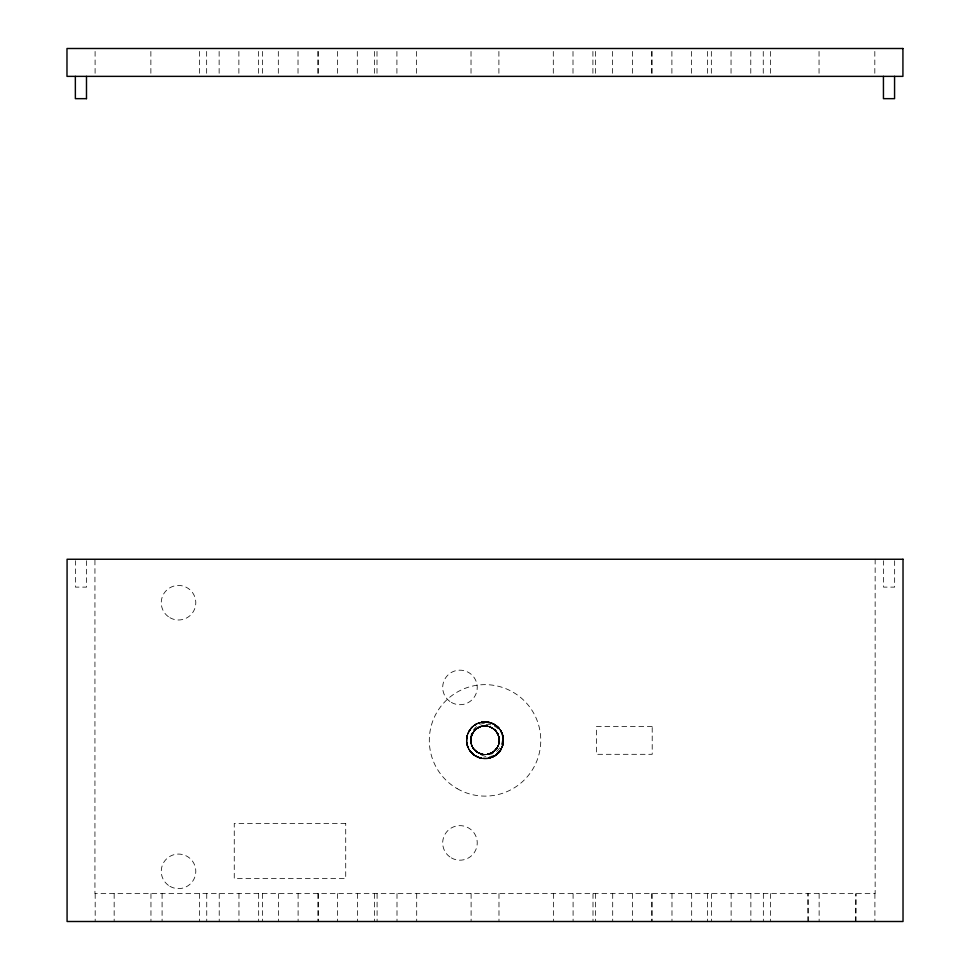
<?xml version="1.0" encoding="UTF-8"?>
<svg xmlns="http://www.w3.org/2000/svg" width="970" height="970" viewBox="0 0 970 970"><rect width="100%" height="100%" fill="white"/><g stroke="black" fill="none" stroke-linecap="round" stroke-linejoin="round"><path stroke-width="0.73" stroke-dasharray="4.85 3.64" d="M481.932 726.324C475.591 727.233 470.692 734.496 470.777 739.783C470.874 732.338 477.579 725.815 485.048 725.984A14.368 14.32 88.9 0 1 499.283 739.407L499.247 741.674A14.368 14.32 9 0 1 484.321 754.502C466.606 754.466 466.364 725.16 485.048 725.984A14.368 14.32 85.1 0 1 499.308 739.928C499.574 741.953 497.889 748.694 494.627 750.853C493.209 753.278 486.031 754.672 485.473 754.539C490.444 754.418 495.136 751.52 497.537 747.167C502.933 738.328 495.585 725.536 485.048 725.984C492.117 725.815 499.113 732.047 499.295 739.407A14.368 14.32 5.1 0 1 499.32 740.268A14.356 14.307 -18 0 1 499.259 741.674C498.677 748.294 493.051 753.92 486.431 754.478A14.368 14.32 81.7 0 1 485.048 754.551L485.715 754.527A14.368 14.32 -5.7 0 0 499.344 740.268A14.368 14.32 9.7 0 0 492.396 728.046L485.582 725.996A14.368 14.307 -27.4 0 1 499.283 738.885L499.308 740.801A14.368 14.307 59.3 0 1 486.431 754.502L484.418 754.527L485.048 754.551A14.368 14.32 -79.8 0 0 486.431 754.478C493.378 753.872 499.271 747.652 499.32 740.631L497.792 746.706L492.954 752.15M855.746 921.5L855.928 893.637L855.928 921.5M499.247 741.674L499.32 740.268A14.368 14.32 -6.9 0 0 499.223 738.534A14.368 14.32 4.3 0 0 476.646 728.688A14.368 14.32 4.3 0 0 478.901 753.217A14.368 14.307 -51.2 0 0 499.259 741.674A14.368 14.32 15.1 0 0 499.32 740.268C499.95 727.997 483.193 721.11 474.961 730.155A14.368 14.32 63.6 0 1 484.539 725.996L483.666 726.057A14.368 14.32 79.3 0 0 471.008 737.734A14.356 14.295 -20.7 0 0 470.777 739.71L471.59 745.057M486.079 754.502L491.438 753.035L497.283 747.615A14.368 14.32 22.7 0 0 499.32 740.268A14.368 14.32 13 0 0 486.819 726.118A14.356 14.32 -75 0 0 485.048 725.984A14.356 14.32 73.4 0 0 483.666 726.045C451.923 734.678 486.128 773.502 501.393 748.064M489.207 726.603C473.348 720.855 463.454 745.857 478.295 752.841M479.944 722.577C467.479 725.609 462.205 742.729 471.008 752.186L468.255 747.858L466.825 742.935M466.643 739.273L466.74 742.256M494.361 751.083C487.474 757.4 475.13 754.527 471.844 745.724L474.221 749.592L477.385 752.32L484.818 754.539L478.61 753.011L473.166 748.185L470.971 742.693L471.202 734.157L474.439 728.324L479.944 724.226L486.661 722.711L493.633 723.984A14.138 14.138 0 0 1 500.92 731.101M499.295 739.407A14.368 14.307 -24.3 0 1 499.32 740.268L498.483 745.093L495.961 749.47M503.515 738.425L503.2 744.317L499.308 752.235L492.19 757.461M496.786 754.454C506.486 747.033 505.273 730.313 494.494 724.457A18.77 18.733 -57.5 0 0 486.14 721.886A17.969 17.945 85.3 0 0 481.75 722.141A18.745 18.709 76.5 0 0 473.784 725.693C466.133 731.319 464.303 743.068 469.892 750.756M503.394 741.82L502.63 734.787L503.272 742.887L500.217 750.707L494.361 756.151L486.758 758.601M470.923 738.158L472.05 746.197M495.876 730.956L498.24 734.823L499.259 738.885A14.368 14.32 11.3 0 1 499.32 740.268L498.422 745.251L498.701 744.414M470.802 739.201L473.384 732.023M470.765 740.51L470.765 740.474A14.368 14.32 84.3 0 0 485.048 754.575A14.368 14.32 -78.7 0 0 497.258 747.615C502.896 739.055 496.313 726.397 486.103 726.021M466.776 737.867L466.958 736.776A18.77 18.733 33.8 0 1 470.644 728.773A17.969 17.933 45.8 0 1 473.772 725.693L475.555 724.481M470.692 728.506L467.661 733.575L466.461 739.37L468.122 748.04L473.603 754.951L478.792 757.8L487.57 758.71C502.411 756.842 508.862 737.248 498.034 726.93L490.432 722.444L484.563 721.656L476.052 723.96C462.836 731.053 463.866 751.665 477.725 757.388C485.897 760.662 495.682 757.764 500.435 750.392M502.06 747.797L503.624 739.104L501.005 730.677L497.186 726.166L489.329 722.141L480.502 722.213L475.07 724.541M503.212 743.226L500.629 750.101M503.478 742.741C501.805 753.945 489.923 761.523 479.022 757.885L471.578 753.12L468.231 748.258L466.437 739.613C466.994 728.324 478.004 719.607 489.074 722.153M467.043 736.363L468.825 731.562M471.541 735.599L470.765 740.268A14.38 14.332 -5.7 0 0 470.862 741.989A14.368 14.32 -39.2 0 0 474.682 750.101C478.78 754.442 485.546 755.763 490.965 753.253M471.432 735.939L473.178 732.314M502.921 744.936L501.587 747.749M497.283 747.615L498.798 744.087M503.297 736.606C501.429 727.548 492.966 721.547 483.872 721.68L475.445 724.311L470.935 728.13L466.922 735.987C463.284 750.574 479.277 763.487 492.821 757.182L499.732 751.702L502.533 746.5L503.491 737.734C501.817 728.785 494.263 721.692 485.012 721.644M499.962 751.313L502.666 746.076M497.464 747.312L497.877 746.536L492.821 752.235L493.548 751.738L486.431 754.478A14.368 14.32 19.9 0 0 499.332 740.801M469.153 730.968L474.645 725.063M498.847 752.756L502.011 747.773M472.463 733.526L477.761 727.367L484.309 724.517L489.632 724.505L494.991 726.348L499.368 729.816L502.605 734.751L499.623 729.003M468.886 731.15L472.548 726.53L477.495 723.317M474.839 730.277L478.174 727.755M470.644 728.47L475.094 724.59M470.971 728.155L475.482 724.36M474.961 730.155C479.677 725.317 487.801 724.578 493.281 728.603M498.81 752.72L494.227 756.454L488.686 758.528M495.621 755.339L489.268 758.201M496.24 725.427C486.94 718.261 472.62 722.226 467.928 732.944C457.258 759.728 501.878 769.719 503.648 740.934L501.866 732.302L498.519 727.415L491.087 722.65C481.205 719.594 470.705 724.893 467.285 734.654L466.703 743.469L468.631 749.046L474.524 755.63L482.781 758.734L488.674 758.479M475.264 724.663C481.071 720.94 488.953 720.916 494.785 724.626M491.778 757.631L496.834 754.587L502.169 747.579L503.6 738.861L502.181 733.138M475.894 724.287L477.87 723.305M492.081 757.291L491.062 757.679M478.549 723.038L479.241 722.795M490.311 757.922L483.084 758.576L476.124 756.394M479.895 722.589L487.558 722.019M492.578 757.23L486.879 758.746L480.987 758.37M480.247 726.821L484.951 725.984A14.368 14.32 -63.6 0 1 492.408 728.034A14.368 14.32 -48.5 0 1 499.308 740.268A14.356 14.32 18.1 0 1 499.211 742.038A14.368 14.32 -84.6 0 1 484.454 754.599A14.368 14.32 -84.6 0 1 470.765 740.825A14.368 14.32 -84.6 0 1 483.303 725.984A14.368 14.32 0.2 0 0 470.62 741.383A14.368 14.32 0.2 0 0 485.509 754.575A14.368 14.32 0.2 0 0 499.32 740.268L498.944 736.994L499.113 737.855L496.725 732.059L492.093 727.852M480.611 722.395L485.752 721.862M485.982 758.855L491.754 757.582M478.355 722.941L484.127 721.728M488.553 758.346L479.156 757.715L471.493 752.732L473.081 754.26M485.012 721.692L479.18 722.601L471.699 727.282L467.225 734.884L466.437 740.753L468.74 749.276L474.73 755.751L480.114 758.164M484.527 725.996L484.442 725.996A14.368 14.32 -5.7 0 0 470.741 740.268A14.368 14.32 -9.8 0 0 470.862 741.989L470.765 740.292A14.368 14.32 -2 0 1 484.188 726.021A14.368 14.32 -83.1 0 1 486.467 726.057M485.242 758.673L485.97 758.649L480.101 758.225M482.927 754.393L487.461 754.333C479.071 756.042 470.559 748.791 470.765 740.268A14.368 14.32 -4.9 0 1 484.709 726.009L484.964 725.984A14.368 14.32 -88.4 0 1 492.408 728.034L493.148 728.506M484.854 725.984L485.048 725.984A14.368 14.307 -65.7 0 1 496.361 731.538A14.368 14.32 -21.1 0 1 499.32 740.268A14.368 14.32 71.2 0 1 489.183 753.957M486.479 721.898L491.487 723.014M483.084 758.576L475.797 756.188L470.329 751.35M480.38 753.763L484.321 754.527A14.368 14.32 9 0 1 470.644 740.292M486.976 726.118L489.692 726.76M488.274 722.129L493.803 724.069L498.447 727.633A18.721 18.685 -11.8 0 1 502.751 735.224L503.418 741.419A18.77 18.733 31.3 0 1 500.859 749.725M478.925 753.169L481.908 754.199M477.689 752.514L481.229 754.029M488.868 726.506L494.906 729.937M492.796 723.559L499.162 728.434M476.949 752.029L479.398 753.387M489.086 722.104L497.004 725.996L502.23 733.114M490.844 722.638L496.082 725.33L500.884 730.871M475.458 755.982L473.651 754.733M492.542 723.293L497.489 726.494M491.778 727.682L496.822 732.192L499.259 738.885A14.368 14.32 -70.8 0 0 485.582 725.972M470.996 752.393L475.506 756.2M495.027 730.058L498.98 737.151M498.58 727.512L499.695 728.822M497.161 726.203L500.957 730.713M473.166 748.185L475.191 750.598M472.523 747.13L473.251 748.319M497.561 733.393L498.495 735.466M501.041 731.04L502.666 734.896A18.006 17.969 -15.1 0 1 503.187 737.091A18.418 18.381 -2.4 0 1 484.782 758.637A18.418 18.381 -2.4 0 1 466.922 736.691M498.24 734.823L498.556 735.648M503.575 738.425C502.593 729.222 494.773 722.42 485.703 721.656L477.058 723.45L472.196 726.797L467.431 734.229C464.375 744.123 469.674 754.611 479.447 758.019L488.249 758.601L493.815 756.624L500.411 750.78L503.515 742.523L503.248 736.618M471.153 743.553L470.802 741.31M808.168 921.5L807.998 893.637L807.998 921.5M894.655 560.721L894.655 587.117L883.524 587.117L883.512 560.721M875.146 559.253L875.146 893.637L94.939 893.637L94.939 559.253M874.819 51.434L874.819 73.429M874.904 893.637L874.904 921.5M819.044 51.434L819.044 73.429M819.129 893.637L819.129 921.5M770.483 51.434L770.483 73.429M770.568 893.637L770.568 921.5M763.257 51.434L763.257 73.429M763.341 893.637L763.341 921.5M750.78 51.434L750.78 73.429M750.865 893.637L750.865 921.5M731.125 893.637L731.125 921.5M731.04 51.434L731.04 73.429M711.337 51.434L711.337 73.429M711.422 893.637L711.422 921.5M707.445 51.434L707.445 73.429M707.53 893.637L707.53 921.5M691.683 893.637L691.683 921.5M691.598 51.434L691.598 73.429M671.895 51.434L671.895 73.429M671.98 893.637L671.98 921.5M652.131 51.434L652.131 73.429M652.216 893.637L652.216 921.5M651.646 893.637L651.646 921.5M651.561 51.434L651.561 73.429M632.513 893.637L632.513 921.5M632.428 51.434L632.428 73.429M612.7 893.637L612.7 921.5M612.616 51.434L612.616 73.429M595.544 51.434L595.544 73.429M595.628 893.637L595.628 921.5M592.912 51.434L592.912 73.429M592.997 893.637L592.997 921.5M573.088 893.637L573.088 921.5M573.003 51.434L573.003 73.429M553.3 51.434L553.3 73.429M553.385 893.637L553.385 921.5M498.895 51.434L498.895 73.429M498.98 893.637L498.98 921.5M471.02 51.434L471.02 73.429M471.105 893.637L471.105 921.5M416.7 893.637L416.7 921.5M416.615 51.434L416.615 73.429M396.912 51.434L396.912 73.429M396.997 893.637L396.997 921.5M377.087 893.637L377.087 921.5M377.003 51.434L377.003 73.429M374.456 893.637L374.456 921.5M374.371 51.434L374.371 73.429M357.299 51.434L357.299 73.429M357.384 893.637L357.384 921.5M337.487 51.434L337.487 73.429M337.572 893.637L337.572 921.5M318.439 893.637L318.439 921.5M318.354 51.434L318.354 73.429M317.869 893.637L317.869 921.5M317.784 51.434L317.784 73.429M298.02 51.434L298.02 73.429M298.105 893.637L298.105 921.5M278.402 893.637L278.402 921.5M278.317 51.434L278.317 73.429M262.47 51.434L262.47 73.429M262.555 893.637L262.555 921.5M258.663 893.637L258.663 921.5M258.578 51.434L258.578 73.429M238.875 51.434L238.875 73.429M238.959 893.637L238.959 921.5M219.22 893.637L219.22 921.5M219.135 51.434L219.135 73.429M206.743 893.637L206.743 921.5M206.658 51.434L206.658 73.429M199.432 51.434L199.432 73.429M199.517 893.637L199.517 921.5M162.087 893.637L162.087 921.5M150.956 893.637L150.956 921.5M150.871 51.434L150.871 73.429M114.157 893.637L114.157 921.5M95.181 893.637L95.181 921.5M95.096 51.434L95.096 73.429M86.573 560.721L86.573 587.117L75.442 587.117L75.43 560.721M470.789 739.552A14.368 14.32 -81.7 0 1 485.048 725.96A14.368 14.32 -10.3 0 1 499.368 740.316A14.356 14.32 -10.9 0 0 499.065 737.503A14.368 14.32 -23.6 0 0 486.455 726.069M484.685 754.527A14.368 14.32 14.3 0 1 470.729 740.268A14.368 14.32 -83.6 0 1 484.709 725.96M489.171 753.932A14.356 14.32 88.5 0 1 470.692 740.122M470.741 740.947A14.368 14.32 13 0 0 485.048 754.527A14.368 14.32 -3.9 0 0 499.356 740.644M486.358 726.009A14.368 14.307 65.6 0 0 470.777 740.268A14.368 14.32 12.8 0 0 478.125 752.732M483.666 726.057A14.368 14.32 -77.2 0 1 485.048 725.984A14.368 14.32 -79.8 0 1 499.308 740.28A14.368 14.32 -77 0 1 485.121 754.587M470.644 739.54A14.368 14.32 -1.4 0 1 485.352 725.996A14.368 14.32 -1.4 0 1 499.344 740.268A14.368 14.32 6.6 0 1 485.921 754.502A14.368 14.32 6.6 0 1 470.789 742.001M478.113 752.756A14.368 14.32 -54.9 0 0 485.048 754.539A14.368 14.32 4 0 0 499.368 740.268A14.368 14.32 7.8 0 1 485.194 754.527A14.368 14.32 7.8 0 1 470.632 740.644M499.32 740.268A14.368 14.32 -85.5 0 0 485.048 725.96A14.368 14.32 80.9 0 0 483.315 726.093M484.673 754.575A14.368 14.32 85 0 1 470.777 740.268A14.368 14.32 82.4 0 1 485.061 725.948A14.368 14.32 2 0 0 470.741 740.268A14.368 14.32 -86.9 0 0 485.048 754.587M499.356 740.268A14.368 14.32 4.6 0 1 485.133 754.539L488.686 754.575A15.253 15.253 0 0 0 494.3 752.756M478.877 753.266A14.368 14.32 -58 0 1 476.707 728.652A14.368 14.32 -58 0 1 499.295 738.522M470.753 739.71A14.368 14.32 18 0 1 483.666 726.057M493.633 723.996A18.406 18.369 -63.5 0 0 468.68 731.913A18.406 18.369 -63.5 0 0 476.876 756.77A18.721 18.685 -59.6 0 0 485.388 758.673A18.406 18.369 81.6 0 0 502.036 733.296A18.406 18.369 81.6 0 0 472.39 726.918A18.406 18.369 81.6 0 0 477.179 756.915A18.77 18.733 -62.6 0 0 485.74 758.673A17.933 17.896 79.1 0 0 490.08 757.982A18.709 18.672 76 0 0 497.671 753.666A18.406 18.369 40.1 0 0 492.966 723.705A18.406 18.369 40.1 0 0 466.715 738.885A18.406 18.369 40.1 0 0 490.408 757.885M500.932 731.586A16.769 16.769 0 0 1 494.421 752.938M490.408 757.885A18.77 18.733 74.1 0 0 497.913 753.435A18.466 18.43 39 0 0 503.2 737.333A18.782 18.745 -13.2 0 0 499.829 729.282A18.394 18.357 -49.4 0 0 472.305 727.088A18.394 18.357 -49.4 0 0 473.651 754.672A18.394 18.357 -49.4 0 0 500.823 749.701M502.63 734.872A14.344 14.344 0 0 1 502.787 744.887M652.204 726.445L596.477 726.445L596.477 754.308L652.204 754.308L652.204 726.445M345.72 823.421L234.255 823.421L234.255 878.59L345.72 878.59L345.72 823.421M457.173 788.646A55.726 55.726 0 0 0 540.775 740.377A55.726 55.726 0 0 0 457.173 692.119A55.726 55.726 0 0 0 457.173 788.646M169.895 886.301A17.278 17.278 0 0 0 195.807 871.339A17.278 17.278 0 0 0 169.895 856.377A17.278 17.278 0 0 0 169.895 886.301M451.329 857.88A17.278 17.278 0 0 0 477.24 842.918A17.278 17.278 0 0 0 451.329 827.956A17.278 17.278 0 0 0 451.329 857.88M451.329 702.401A17.278 17.278 0 0 0 477.24 687.439A17.278 17.278 0 0 0 451.329 672.477A17.278 17.278 0 0 0 451.329 702.401M169.895 617.684A17.278 17.278 0 0 0 195.807 602.722A17.278 17.278 0 0 0 169.895 587.759A17.278 17.278 0 0 0 169.895 617.684"/><path stroke-width="1.45" d="M86.463 98.661L75.369 98.661L75.345 76.363M894.57 76.363L894.57 98.661L883.452 98.661L883.428 76.363M86.488 76.363L86.488 98.661M902.924 48.5L66.978 48.5L66.978 76.363L902.924 76.363L902.924 48.5M903.021 559.253L67.075 559.253L67.075 921.5L903.021 921.5L903.021 559.253"/></g></svg>
